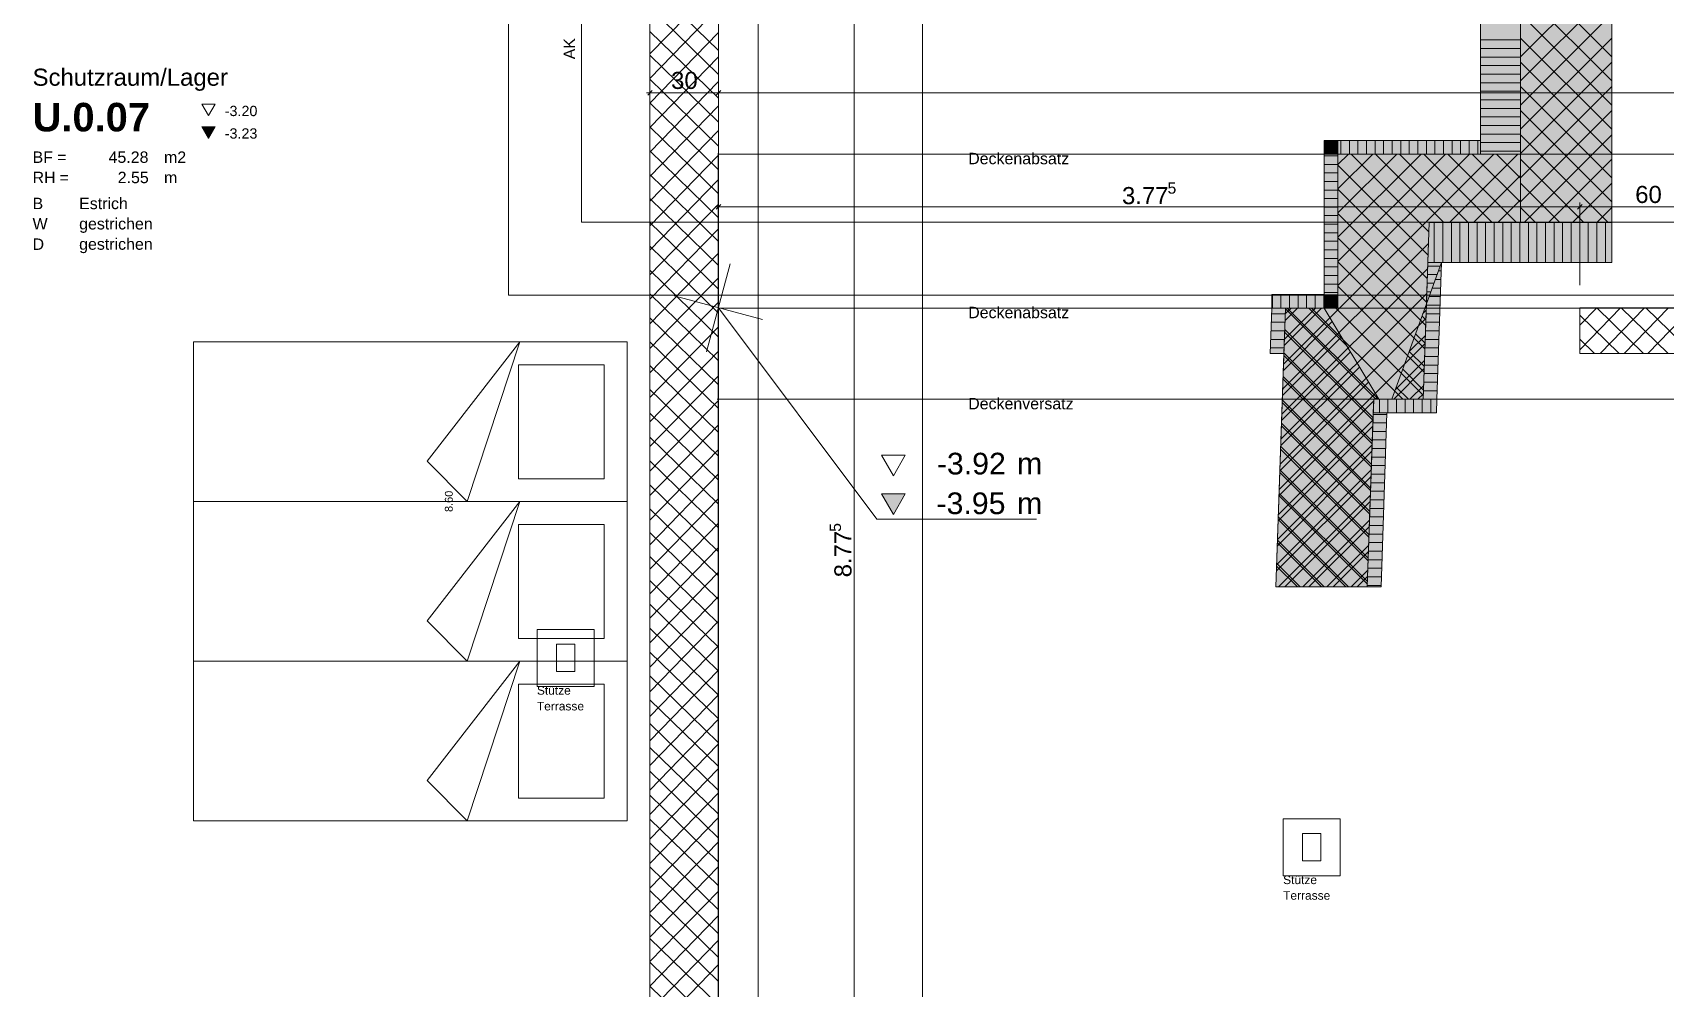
# Model space of a CAD drawing. Extents: x 0 to 1189, y 0 to 841.
# Drawn here: x 106.2 to 249.3, y 321.5 to 405.3 of the extents above; entities that cross this region are included whole.
import ezdxf
from ezdxf.lldxf.tags import DXFTag

# ---------------------------------------------------------------- set-up
doc = ezdxf.new("R2010")
doc.units = 0
doc.layers.get('0').update_dxf_attribs({"lineweight": 35})
for name, color, linetype, lineweight in [('211.5 Stahlbeton Kontur', 7, 'Continuous', 25), ('211.5 Stahlbeton Schraffur', 7, 'Continuous', 25), ('217.0 Schutzraum', 7, 'Continuous', 25), ('225.2 Dämmung Innen', 7, 'Continuous', 25), ('Bemassung', 7, 'Continuous', 25), ('Deckenabsätze', 7, 'Continuous', 25), ('Gebäude Kontur', 7, 'Continuous', 25), ('Hilfskörper', 7, 'Continuous', 25), ('Höhenkoten', 7, 'Continuous', 25), ('Raumstempel', 7, 'Continuous', 25)]:
    doc.layers.add(name, color=color, linetype=linetype, lineweight=lineweight)
doc.styles.get("Standard").update_dxf_attribs({"font": 'arial.ttf'})
tags = doc.linetypes.add('BORDERX2', pattern=[88.9, 25.4, -12.7, 25.4, -12.7, 0, -12.7]).pattern_tags.tags
tags[14:15] = [DXFTag(74, 4), DXFTag(75, 0), DXFTag(340, '0'), DXFTag(46, 1.0), DXFTag(50, 0.0), DXFTag(44, 0.0), DXFTag(45, 0.0)]
tags[12:13] = [DXFTag(74, 4), DXFTag(75, 0), DXFTag(340, '0'), DXFTag(46, 1.0), DXFTag(50, 0.0), DXFTag(44, 0.0), DXFTag(45, 0.0)]
tags[10:11] = [DXFTag(74, 4), DXFTag(75, 0), DXFTag(340, '0'), DXFTag(46, 1.0), DXFTag(50, 0.0), DXFTag(44, 0.0), DXFTag(45, 0.0)]
tags[8:9] = [DXFTag(74, 4), DXFTag(75, 0), DXFTag(340, '0'), DXFTag(46, 1.0), DXFTag(50, 0.0), DXFTag(44, 0.0), DXFTag(45, 0.0)]
tags[6:7] = [DXFTag(74, 4), DXFTag(75, 0), DXFTag(340, '0'), DXFTag(46, 1.0), DXFTag(50, 0.0), DXFTag(44, 0.0), DXFTag(45, 0.0)]
tags[4:5] = [DXFTag(74, 4), DXFTag(75, 0), DXFTag(340, '0'), DXFTag(46, 1.0), DXFTag(50, 0.0), DXFTag(44, 0.0), DXFTag(45, 0.0)]
tags = doc.linetypes.add('DASHED2', pattern=[9.525, 6.35, -3.175]).pattern_tags.tags
tags[6:7] = [DXFTag(74, 4), DXFTag(75, 0), DXFTag(340, '0'), DXFTag(46, 1.0), DXFTag(50, 0.0), DXFTag(44, 0.0), DXFTag(45, 0.0)]
tags[4:5] = [DXFTag(74, 4), DXFTag(75, 0), DXFTag(340, '0'), DXFTag(46, 1.0), DXFTag(50, 0.0), DXFTag(44, 0.0), DXFTag(45, 0.0)]
tags = doc.linetypes.add('Strichlin_lang', pattern=[0.5, 0.3, -0.2]).pattern_tags.tags
tags[6:7] = [DXFTag(74, 4), DXFTag(75, 0), DXFTag(340, '0'), DXFTag(46, 1.0), DXFTag(50, 0.0), DXFTag(44, 0.0), DXFTag(45, 0.0)]
tags[4:5] = [DXFTag(74, 4), DXFTag(75, 0), DXFTag(340, '0'), DXFTag(46, 1.0), DXFTag(50, 0.0), DXFTag(44, 0.0), DXFTag(45, 0.0)]
tags = doc.linetypes.add('Wipeout_Contour', pattern=[1, 0, -1]).pattern_tags.tags
tags[6:7] = [DXFTag(74, 4), DXFTag(75, 0), DXFTag(340, '0'), DXFTag(46, 1.0), DXFTag(50, 0.0), DXFTag(44, 0.0), DXFTag(45, 0.0)]
tags[4:5] = [DXFTag(74, 4), DXFTag(75, 0), DXFTag(340, '0'), DXFTag(46, 1.0), DXFTag(50, 0.0), DXFTag(44, 0.0), DXFTag(45, 0.0)]

# ---------------------------------------------------------------- blocks, each defined once
blk = doc.blocks.new('Referenz-A0SO6TOG06', base_point=(4.4, 96.7))
at = {"layer": '211.5 Stahlbeton Kontur', "color": 0, "lineweight": 18}
for p, q in [((166.33, 381.14), (166.34, 451.14)), ((160.34, 450.14), (160.33, 297)), ((166.33, 297), (166.33, 381.14)), ((253.83, 381.14), (241.83, 381.14)), ((241.83, 381.14), (241.83, 377.14)), ((241.83, 377.14), (253.83, 377.14))]:
    blk.add_line(p, q, dxfattribs=at)
at = {"layer": '211.5 Stahlbeton Schraffur', "color": 0, "lineweight": 13}
for p, q in [((160.33, 403.4), (166.33, 409.56)), ((166.33, 403.72), (160.33, 409.56)), ((166.33, 401.63), (160.33, 407.47)), ((160.33, 401.24), (166.33, 407.41)), ((166.33, 399.54), (160.33, 405.38)), ((160.33, 399.09), (166.33, 405.26)), ((166.33, 397.45), (160.33, 403.28)), ((160.33, 396.94), (166.33, 403.11)), ((166.33, 395.35), (160.33, 401.19)), ((160.33, 394.79), (166.33, 400.96)), ((166.33, 393.26), (160.33, 399.1)), ((160.33, 392.64), (166.33, 398.81)), ((166.33, 391.17), (160.33, 397)), ((160.33, 390.49), (166.33, 396.66)), ((166.33, 389.07), (160.33, 394.91)), ((160.33, 388.34), (166.33, 394.51)), ((166.33, 386.98), (160.33, 392.82)), ((160.33, 386.19), (166.33, 392.35)), ((166.33, 384.89), (160.33, 390.73)), ((160.33, 384.04), (166.33, 390.2)), ((166.33, 382.8), (160.33, 388.63)), ((160.33, 381.89), (166.33, 388.05)), ((166.33, 380.7), (160.33, 386.54)), ((160.33, 379.73), (166.33, 385.9)), ((166.33, 378.61), (160.33, 384.45)), ((160.33, 377.58), (166.33, 383.75)), ((166.33, 376.52), (160.33, 382.36)), ((160.33, 375.43), (166.33, 381.6)), ((241.83, 379.61), (243.32, 381.14)), ((241.83, 377.46), (245.41, 381.14)), ((247.43, 377.14), (243.32, 381.14)), ((243.62, 377.14), (247.51, 381.14)), ((249.58, 377.14), (245.47, 381.14)), ((245.71, 377.14), (249.6, 381.14)), ((251.74, 377.14), (247.62, 381.14)), ((247.8, 377.14), (251.69, 381.14)), ((166.33, 374.42), (160.33, 380.26)), ((160.33, 373.28), (166.33, 379.45)), ((245.28, 377.14), (241.83, 380.49)), ((166.33, 372.33), (160.33, 378.17)), ((243.13, 377.14), (241.83, 378.4)), ((160.33, 371.13), (166.33, 377.3)), ((166.33, 370.24), (160.33, 376.08)), ((160.33, 368.98), (166.33, 375.15)), ((166.33, 368.15), (160.33, 373.98)), ((160.33, 366.83), (166.33, 372.99)), ((166.33, 366.05), (160.33, 371.89)), ((160.33, 364.68), (166.33, 370.84)), ((166.33, 363.96), (160.33, 369.8)), ((160.33, 362.53), (166.33, 368.69)), ((166.33, 361.87), (160.33, 367.71)), ((160.33, 360.37), (166.33, 366.54)), ((166.33, 359.78), (160.33, 365.61)), ((160.33, 358.22), (166.33, 364.39)), ((166.33, 357.68), (160.33, 363.52)), ((160.33, 356.07), (166.33, 362.24)), ((166.33, 355.59), (160.33, 361.43)), ((160.33, 353.92), (166.33, 360.09)), ((166.33, 353.5), (160.33, 359.33)), ((160.33, 351.77), (166.33, 357.94)), ((166.33, 351.4), (160.33, 357.24)), ((160.33, 349.62), (166.33, 355.79)), ((166.33, 349.31), (160.33, 355.15)), ((160.33, 347.47), (166.33, 353.64)), ((166.33, 347.22), (160.33, 353.06)), ((160.33, 345.32), (166.33, 351.48)), ((166.33, 345.13), (160.33, 350.96)), ((160.33, 343.17), (166.33, 349.33)), ((166.33, 343.03), (160.33, 348.87)), ((160.33, 341.01), (166.33, 347.18)), ((166.33, 340.94), (160.33, 346.78)), ((160.33, 338.86), (166.33, 345.03)), ((166.33, 338.85), (160.33, 344.69)), ((160.33, 336.71), (166.33, 342.88)), ((166.33, 336.76), (160.33, 342.59)), ((160.33, 334.56), (166.33, 340.73)), ((166.33, 334.66), (160.33, 340.5)), ((160.33, 332.41), (166.33, 338.58)), ((166.33, 332.57), (160.33, 338.41)), ((160.33, 330.26), (166.33, 336.43)), ((166.33, 330.48), (160.33, 336.31)), ((160.33, 328.11), (166.33, 334.28)), ((166.33, 328.38), (160.33, 334.22)), ((166.33, 326.29), (160.33, 332.13)), ((160.33, 325.96), (166.33, 332.12)), ((166.33, 324.2), (160.33, 330.04)), ((160.33, 323.81), (166.33, 329.97)), ((166.33, 322.11), (160.33, 327.94)), ((160.33, 321.66), (166.33, 327.82)), ((166.33, 320.01), (160.33, 325.85)), ((160.33, 319.5), (166.33, 325.67)), ((166.33, 317.92), (160.33, 323.76)), ((160.33, 317.35), (166.33, 323.52)), ((166.33, 315.83), (160.33, 321.66))]:
    blk.add_line(p, q, dxfattribs=at)
at = {"layer": '217.0 Schutzraum', "color": 0, "lineweight": 13}
for p, q in [((120.33, 364.15), (120.33, 378.15)), ((120.33, 378.15), (158.33, 378.15)), ((140.8, 367.69), (148.93, 378.15)), ((148.93, 378.15), (144.33, 364.15)), ((158.33, 378.15), (158.33, 364.15)), ((148.83, 366.15), (148.83, 376.15)), ((148.83, 376.15), (156.33, 376.15)), ((156.33, 376.15), (156.33, 366.15)), ((144.33, 364.15), (140.8, 367.69)), ((156.33, 366.15), (148.83, 366.15)), ((158.33, 364.15), (120.33, 364.15)), ((120.33, 350.15), (120.33, 364.15)), ((120.33, 364.15), (158.33, 364.15)), ((140.8, 353.69), (148.93, 364.15)), ((148.93, 364.15), (144.33, 350.15)), ((158.33, 364.15), (158.33, 350.15)), ((148.83, 352.15), (148.83, 362.15)), ((148.83, 362.15), (156.33, 362.15)), ((156.33, 362.15), (156.33, 352.15)), ((144.33, 350.15), (140.8, 353.69)), ((156.33, 352.15), (148.83, 352.15)), ((120.33, 336.15), (120.33, 350.15)), ((120.33, 350.15), (158.33, 350.15)), ((158.33, 350.15), (120.33, 350.15)), ((140.8, 339.69), (148.93, 350.15)), ((148.93, 350.15), (144.33, 336.15)), ((158.33, 350.15), (158.33, 336.15)), ((148.83, 338.15), (148.83, 348.15)), ((148.83, 348.15), (156.33, 348.15)), ((156.33, 348.15), (156.33, 338.15)), ((144.33, 336.15), (140.8, 339.69)), ((156.33, 338.15), (148.83, 338.15)), ((158.33, 336.15), (120.33, 336.15))]:
    blk.add_line(p, q, dxfattribs=at)
at = {"layer": '225.2 Dämmung Innen', "color": 0, "lineweight": 13}
for p, q in [((166.34, 297), (166.34, 451.13)), ((169.83, 451.13), (169.83, 297))]:
    blk.add_line(p, q, dxfattribs=at)
at = {"layer": 'Bemassung', "color": 0, "lineweight": 13}
for p, q in [((184.23, 297), (184.23, 451.13)), ((178.23, 297), (178.23, 447.63)), ((160.34, 400), (160.04, 400)), ((160.54, 400.2), (160.14, 399.8)), ((160.34, 400.38), (160.34, 399.63)), ((166.34, 400), (160.34, 400)), ((166.04, 400), (166.34, 400)), ((166.54, 400.2), (166.14, 399.8)), ((166.14, 399.8), (166.54, 400.2)), ((166.34, 399.63), (166.34, 400.38)), ((166.34, 400.38), (166.34, 399.63)), ((166.34, 400), (860.83, 400)), ((166.64, 400), (166.34, 400)), ((166.34, 390), (166.04, 390)), ((166.54, 390.2), (166.14, 389.8)), ((166.34, 390.38), (166.34, 384.5)), ((241.83, 390), (166.34, 390)), ((241.83, 390), (241.53, 390)), ((241.63, 389.8), (242.03, 390.2)), ((242.03, 390.2), (241.63, 389.8)), ((241.83, 390.38), (241.83, 383.14)), ((241.83, 390.38), (241.83, 383.14)), ((242.13, 390), (241.83, 390)), ((253.83, 390), (241.83, 390))]:
    blk.add_line(p, q, dxfattribs=at)
at = {"layer": 'Deckenabsätze', "color": 0, "linetype": 'Wipeout_Contour', "lineweight": 0, "ltscale": 20.415324}
for p, q in [((236.64, 451.14), (236.64, 388.62)), ((244.64, 388.62), (244.64, 451.14)), ((236.64, 388.62), (244.64, 388.62))]:
    blk.add_line(p, q, dxfattribs=at)
at = {"layer": 'Deckenabsätze', "color": 0, "lineweight": 13}
for p, q in [((236.64, 451.14), (236.64, 388.62)), ((244.64, 388.62), (244.64, 451.14)), ((233.14, 447.63), (233.14, 394.62)), ((236.64, 394.62), (236.64, 447.63)), ((236.64, 403.15), (244.64, 411.15)), ((244.64, 403.15), (236.64, 411.15)), ((236.64, 401.03), (244.64, 409.03)), ((244.64, 401.03), (236.64, 409.03)), ((236.64, 398.91), (244.64, 406.91)), ((244.64, 398.91), (236.64, 406.91)), ((233.14, 404.63), (236.64, 404.63)), ((233.14, 403.88), (236.64, 403.88)), ((236.64, 396.79), (244.64, 404.79)), ((244.64, 396.79), (236.64, 404.79)), ((233.14, 403.13), (236.64, 403.13)), ((233.14, 402.38), (236.64, 402.38)), ((236.64, 394.67), (244.64, 402.67)), ((244.64, 394.67), (236.64, 402.67)), ((233.14, 401.63), (236.64, 401.63)), ((233.14, 400.88), (236.64, 400.88)), ((233.14, 400.13), (236.64, 400.13)), ((233.14, 399.38), (236.64, 399.38)), ((236.64, 392.55), (244.64, 400.55)), ((244.64, 392.55), (236.64, 400.55)), ((233.14, 398.63), (236.64, 398.63)), ((233.14, 397.88), (236.64, 397.88)), ((236.64, 390.43), (244.64, 398.43)), ((244.64, 390.43), (236.64, 398.43)), ((233.14, 397.13), (236.64, 397.13)), ((233.14, 396.38), (236.64, 396.38)), ((219.44, 395.82), (219.44, 381.12)), ((220.64, 395.82), (219.44, 395.82)), ((219.44, 395.22), (220.64, 395.22)), ((220.64, 394.62), (220.64, 395.82)), ((220.64, 395.82), (233.14, 395.82)), ((220.64, 381.12), (220.64, 395.82)), ((220.89, 394.62), (220.89, 395.82)), ((221.64, 394.62), (221.64, 395.82)), ((222.39, 394.62), (222.39, 395.82)), ((223.14, 394.62), (223.14, 395.82)), ((223.89, 394.62), (223.89, 395.82)), ((224.64, 394.62), (224.64, 395.82)), ((225.39, 394.62), (225.39, 395.82)), ((226.14, 394.62), (226.14, 395.82)), ((226.89, 394.62), (226.89, 395.82)), ((227.64, 394.62), (227.64, 395.82)), ((228.39, 394.62), (228.39, 395.82)), ((229.14, 394.62), (229.14, 395.82)), ((229.89, 394.62), (229.89, 395.82)), ((230.64, 394.62), (230.64, 395.82)), ((231.39, 394.62), (231.39, 395.82)), ((232.14, 394.62), (232.14, 395.82)), ((232.89, 394.62), (232.89, 395.82)), ((233.14, 395.82), (233.14, 394.62)), ((233.14, 395.63), (236.64, 395.63)), ((244.32, 388.62), (236.64, 396.3)), ((236.96, 388.62), (244.64, 396.3)), ((215.87, 376.2), (234.29, 394.62)), ((219.44, 394.47), (220.64, 394.47)), ((219.44, 393.72), (220.64, 393.72)), ((220.64, 393.7), (221.56, 394.62)), ((220.64, 391.58), (223.68, 394.62)), ((220.64, 389.46), (225.8, 394.62)), ((220.64, 387.34), (227.92, 394.62)), ((220.64, 385.21), (230.05, 394.62)), ((220.64, 383.09), (232.17, 394.62)), ((233.14, 394.62), (220.64, 394.62)), ((220.64, 381.12), (220.64, 394.62)), ((220.64, 394.62), (236.64, 394.62)), ((228.54, 385.76), (220.64, 393.66)), ((228.61, 387.81), (221.79, 394.62)), ((229.92, 388.62), (223.92, 394.62)), ((232.04, 388.62), (226.04, 394.62)), ((234.16, 388.62), (228.16, 394.62)), ((236.28, 388.62), (230.28, 394.62)), ((230.41, 388.62), (236.41, 394.62)), ((236.64, 390.39), (232.4, 394.62)), ((233.14, 394.88), (236.64, 394.88)), ((233.14, 394.62), (236.64, 394.62)), ((236.64, 392.51), (234.52, 394.62)), ((236.64, 394.62), (236.64, 388.62)), ((242.2, 388.62), (236.64, 394.18)), ((239.08, 388.62), (244.64, 394.18)), ((219.44, 392.97), (220.64, 392.97)), ((219.44, 392.22), (220.64, 392.22)), ((232.53, 388.62), (236.64, 392.73)), ((219.44, 391.47), (220.64, 391.47)), ((219.44, 390.72), (220.64, 390.72)), ((228.47, 383.7), (220.64, 391.54)), ((240.08, 388.62), (236.64, 392.06)), ((241.2, 388.62), (244.64, 392.06)), ((219.44, 389.97), (220.64, 389.97)), ((219.44, 389.22), (220.64, 389.22)), ((228.4, 381.65), (220.64, 389.42)), ((234.65, 388.62), (236.64, 390.61)), ((237.96, 388.62), (236.64, 389.94)), ((243.32, 388.62), (244.64, 389.94)), ((219.44, 388.47), (220.64, 388.47)), ((228.64, 388.62), (228.11, 373.12)), ((228.52, 385.12), (228.64, 388.62)), ((236.64, 388.62), (228.64, 388.62)), ((228.64, 388.62), (244.64, 388.62)), ((229.08, 385.12), (229.08, 388.62)), ((229.83, 385.12), (229.83, 388.62)), ((230.58, 385.12), (230.58, 388.62)), ((231.33, 385.12), (231.33, 388.62)), ((232.08, 385.12), (232.08, 388.62)), ((232.83, 385.12), (232.83, 388.62)), ((233.58, 385.12), (233.58, 388.62)), ((234.33, 385.12), (234.33, 388.62)), ((235.08, 385.12), (235.08, 388.62)), ((235.83, 385.12), (235.83, 388.62)), ((236.58, 385.12), (236.58, 388.62)), ((236.64, 388.62), (244.64, 388.62)), ((237.33, 385.12), (237.33, 388.62)), ((238.08, 385.12), (238.08, 388.62)), ((238.83, 385.12), (238.83, 388.62)), ((239.58, 385.12), (239.58, 388.62)), ((240.33, 385.12), (240.33, 388.62)), ((241.08, 385.12), (241.08, 388.62)), ((241.83, 385.12), (241.83, 388.62)), ((242.58, 385.12), (242.58, 388.62)), ((243.33, 385.12), (243.33, 388.62)), ((244.08, 385.12), (244.08, 388.62)), ((244.64, 388.62), (244.64, 385.12)), ((215.79, 374.01), (228.58, 386.79)), ((219.44, 387.72), (220.64, 387.72)), ((219.44, 386.97), (220.64, 386.97)), ((228.33, 379.6), (220.64, 387.29)), ((219.44, 386.22), (220.64, 386.22)), ((219.44, 385.47), (220.64, 385.47)), ((228.26, 377.55), (220.64, 385.17)), ((228.11, 373.12), (228.52, 385.12)), ((244.64, 385.12), (228.52, 385.12)), ((228.52, 385.12), (229.71, 385.12)), ((229.71, 385.12), (229.31, 373.12)), ((215.72, 371.81), (228.5, 384.59)), ((219.44, 384.72), (220.64, 384.72)), ((219.44, 383.97), (220.64, 383.97)), ((228.48, 384.05), (229.33, 384.05)), ((228.51, 384.8), (229.6, 384.8)), ((229.17, 383.62), (229.66, 383.62)), ((229.17, 383.62), (229.66, 383.62)), ((229.44, 384.37), (229.69, 384.37)), ((229.44, 384.37), (229.69, 384.37)), ((214.84, 382.32), (214.84, 381.12)), ((219.44, 382.32), (214.84, 382.32)), ((214.89, 381.12), (214.89, 382.32)), ((215.64, 369.62), (228.43, 382.4)), ((215.64, 381.12), (215.64, 382.32)), ((216.39, 381.12), (216.39, 382.32)), ((217.14, 381.12), (217.14, 382.32)), ((217.89, 381.12), (217.89, 382.32)), ((218.64, 381.12), (218.64, 382.32)), ((219.39, 381.12), (219.39, 382.32)), ((219.44, 383.22), (220.64, 383.22)), ((219.44, 382.47), (220.64, 382.47)), ((219.44, 381.12), (219.44, 382.32)), ((228.19, 375.5), (220.64, 383.05)), ((228.43, 382.55), (228.78, 382.55)), ((228.46, 383.3), (229.05, 383.3)), ((228.63, 382.12), (229.61, 382.12)), ((228.63, 382.12), (229.61, 382.12)), ((228.9, 382.87), (229.64, 382.87)), ((228.9, 382.87), (229.64, 382.87)), ((214.7, 377.12), (214.84, 381.12)), ((214.84, 381.12), (219.44, 381.12)), ((214.84, 381.12), (216.04, 381.12)), ((215.2, 356.67), (216.04, 381.12)), ((216.04, 381.12), (215.9, 377.12)), ((215.93, 377.84), (219.2, 381.12)), ((215.94, 378.4), (218.67, 381.12)), ((216, 380.04), (217.08, 381.12)), ((216.02, 380.6), (216.55, 381.12)), ((223.97, 373.12), (216.03, 381.06)), ((216.04, 381.12), (220.64, 381.12)), ((224.2, 373.12), (216.2, 381.12)), ((221.43, 377.78), (218.09, 381.12)), ((226.32, 373.12), (218.32, 381.12)), ((219.44, 381.72), (220.64, 381.72)), ((219.44, 381.12), (220.64, 381.12)), ((228.12, 373.45), (220.44, 381.12)), ((228.09, 380.63), (228.38, 380.92)), ((228.39, 381.37), (229.59, 381.37)), ((228.39, 381.37), (229.59, 381.37)), ((228.41, 381.8), (228.51, 381.8)), ((214.79, 379.87), (215.99, 379.87)), ((214.82, 380.62), (216.02, 380.62)), ((215.57, 367.42), (228.35, 380.2)), ((215.85, 375.65), (220.14, 379.94)), ((223.71, 371.49), (215.97, 379.23)), ((228.35, 380.08), (228.01, 380.42)), ((228.34, 379.87), (229.54, 379.87)), ((228.34, 379.87), (229.54, 379.87)), ((228.37, 380.62), (229.56, 380.62)), ((228.37, 380.62), (229.56, 380.62)), ((214.74, 378.37), (215.94, 378.37)), ((214.77, 379.12), (215.97, 379.12)), ((215.49, 365.22), (228.28, 378)), ((215.78, 373.45), (220.94, 378.61)), ((223.71, 371.26), (215.96, 379)), ((226.88, 377.3), (228.3, 378.72)), ((228.28, 378.03), (227.44, 378.86)), ((228.29, 378.37), (229.49, 378.37)), ((228.29, 378.37), (229.49, 378.37)), ((228.31, 379.12), (229.51, 379.12)), ((228.31, 379.12), (229.51, 379.12)), ((215.9, 377.12), (214.7, 377.12)), ((214.72, 377.62), (215.92, 377.62)), ((215.7, 371.25), (221.73, 377.28)), ((223.64, 369.21), (215.89, 376.95)), ((223.64, 369.44), (215.9, 377.18)), ((225.67, 373.97), (228.23, 376.53)), ((228.21, 375.98), (226.88, 377.3)), ((228.24, 376.87), (229.44, 376.87)), ((228.24, 376.87), (229.44, 376.87)), ((228.26, 377.62), (229.46, 377.62)), ((228.26, 377.62), (229.46, 377.62)), ((215.63, 369.06), (222.52, 375.95)), ((223.57, 367.39), (215.83, 375.13)), ((225.52, 373.12), (228.2, 375.81)), ((228.14, 373.92), (226.31, 375.75)), ((228.19, 375.37), (229.39, 375.37)), ((228.19, 375.37), (229.39, 375.37)), ((228.21, 376.12), (229.41, 376.12)), ((228.21, 376.12), (229.41, 376.12)), ((215.55, 366.86), (223.31, 374.63)), ((223.57, 367.16), (215.82, 374.9)), ((226.82, 373.12), (225.75, 374.19)), ((226.94, 373.12), (228.15, 374.33)), ((227.64, 373.12), (228.13, 373.61)), ((228.13, 373.87), (229.34, 373.87)), ((228.13, 373.87), (229.34, 373.87)), ((228.16, 374.62), (229.36, 374.62)), ((228.16, 374.62), (229.36, 374.62)), ((215.48, 364.67), (223.76, 372.95)), ((223.5, 365.11), (215.75, 372.85)), ((223.5, 365.34), (215.76, 373.08)), ((223.77, 373.12), (223.21, 356.67)), ((223.73, 371.92), (223.77, 373.12)), ((228.11, 373.12), (223.77, 373.12)), ((223.77, 373.12), (229.31, 373.12)), ((223.93, 373.12), (224.11, 373.3)), ((224.27, 371.92), (224.27, 373.12)), ((225.02, 371.92), (225.02, 373.12)), ((225.77, 371.92), (225.77, 373.12)), ((226.52, 371.92), (226.52, 373.12)), ((227.27, 371.92), (227.27, 373.12)), ((228.02, 371.92), (228.02, 373.12)), ((229.31, 373.12), (228.11, 373.12)), ((228.77, 371.92), (228.77, 373.12)), ((229.31, 373.12), (229.27, 371.92)), ((215.4, 362.47), (223.69, 370.76)), ((215.42, 363.03), (223.71, 371.31)), ((223.43, 363.06), (215.68, 370.8)), ((223.43, 363.29), (215.69, 371.03)), ((223.21, 356.67), (223.73, 371.92)), ((223.7, 371.05), (224.9, 371.05)), ((223.72, 371.8), (224.92, 371.8)), ((229.27, 371.92), (223.73, 371.92)), ((223.73, 371.92), (224.93, 371.92)), ((224.93, 371.92), (224.41, 356.67)), ((223.65, 369.55), (224.85, 369.55)), ((223.67, 370.3), (224.87, 370.3)), ((215.33, 360.27), (223.61, 368.56)), ((215.34, 360.83), (223.63, 369.12)), ((223.36, 361.01), (215.61, 368.75)), ((223.36, 361.23), (215.62, 368.97)), ((223.6, 368.05), (224.8, 368.05)), ((223.62, 368.8), (224.82, 368.8)), ((215.25, 358.08), (223.54, 366.36)), ((215.27, 358.63), (223.56, 366.92)), ((223.29, 358.96), (215.54, 366.7)), ((223.29, 359.18), (215.55, 366.92)), ((223.54, 366.55), (224.75, 366.55)), ((223.57, 367.3), (224.77, 367.3)), ((223.49, 365.05), (224.69, 365.05)), ((223.52, 365.8), (224.72, 365.8)), ((215.43, 356.67), (223.48, 364.72)), ((223.22, 356.9), (215.47, 364.65)), ((223.22, 357.13), (215.48, 364.87)), ((215.97, 356.67), (223.46, 364.17)), ((223.44, 363.55), (224.64, 363.55)), ((223.47, 364.3), (224.67, 364.3)), ((221.33, 356.67), (215.4, 362.59)), ((221.56, 356.67), (215.41, 362.82)), ((217.55, 356.67), (223.41, 362.53)), ((223.39, 362.05), (224.59, 362.05)), ((223.42, 362.8), (224.62, 362.8)), ((219.44, 356.67), (215.34, 360.77)), ((218.09, 356.67), (223.39, 361.97)), ((223.37, 361.3), (224.57, 361.3)), ((219.2, 356.67), (215.33, 360.54)), ((219.67, 356.67), (223.33, 360.33)), ((220.21, 356.67), (223.31, 359.78)), ((223.31, 359.8), (224.51, 359.8)), ((223.34, 360.55), (224.54, 360.55)), ((217.08, 356.67), (215.26, 358.49)), ((217.32, 356.67), (215.27, 358.72)), ((221.79, 356.67), (223.26, 358.14)), ((223.26, 358.3), (224.46, 358.3)), ((223.29, 359.05), (224.49, 359.05)), ((223.21, 356.67), (215.2, 356.67)), ((222.33, 356.67), (223.24, 357.58)), ((223.21, 356.8), (224.41, 356.8)), ((224.41, 356.67), (223.21, 356.67)), ((223.24, 357.55), (224.44, 357.55))]:
    blk.add_line(p, q, dxfattribs=at)
at = {"layer": 'Deckenabsätze', "color": 0, "linetype": 'Wipeout_Contour', "lineweight": 0, "ltscale": 20.345952}
for p, q in [((233.14, 447.63), (233.14, 394.62)), ((236.64, 394.62), (236.64, 447.63)), ((233.14, 394.62), (236.64, 394.62))]:
    blk.add_line(p, q, dxfattribs=at)
at = {"layer": 'Deckenabsätze', "color": 0, "linetype": 'Wipeout_Contour', "lineweight": 0, "ltscale": 29.165354}
for p, q in [((220.64, 395.82), (219.44, 395.82)), ((219.44, 395.82), (219.44, 382.32)), ((220.64, 394.62), (220.64, 395.82)), ((220.64, 381.12), (220.64, 394.62)), ((219.44, 382.32), (219.44, 381.12)), ((219.44, 381.12), (220.64, 381.12))]:
    blk.add_line(p, q, dxfattribs=at)
at = {"layer": 'Deckenabsätze', "color": 0, "linetype": 'Wipeout_Contour', "lineweight": 0, "ltscale": 19.690993}
for p, q in [((233.14, 395.82), (220.64, 395.82)), ((220.64, 395.82), (220.64, 394.62)), ((233.14, 394.62), (233.14, 395.82)), ((220.64, 394.62), (233.14, 394.62))]:
    blk.add_line(p, q, dxfattribs=at)
at = {"layer": 'Deckenabsätze', "color": 0, "linetype": 'Wipeout_Contour', "lineweight": 0, "ltscale": 48.451216}
for p, q in [((236.64, 394.62), (220.64, 394.62)), ((220.64, 394.62), (220.64, 381.12)), ((236.64, 388.62), (236.64, 394.62)), ((228.11, 373.12), (228.64, 388.62)), ((228.64, 388.62), (236.64, 388.62)), ((216.04, 381.12), (215.2, 356.67)), ((220.64, 381.12), (216.04, 381.12)), ((223.21, 356.67), (223.77, 373.12)), ((223.77, 373.12), (228.11, 373.12)), ((215.2, 356.67), (223.21, 356.67))]:
    blk.add_line(p, q, dxfattribs=at)
at = {"layer": 'Deckenabsätze', "color": 0, "linetype": 'Wipeout_Contour', "lineweight": 0, "ltscale": 19.685572}
for p, q in [((228.64, 388.62), (228.52, 385.12)), ((244.64, 388.62), (228.64, 388.62)), ((244.64, 385.12), (244.64, 388.62)), ((228.52, 385.12), (244.64, 385.12))]:
    blk.add_line(p, q, dxfattribs=at)
at = {"layer": 'Deckenabsätze', "color": 0, "linetype": 'Wipeout_Contour', "lineweight": 0, "ltscale": 19.361234}
for p, q in [((229.71, 385.12), (228.39, 381.48)), ((229.71, 385.12), (228.39, 381.48)), ((229.31, 373.12), (229.71, 385.12)), ((229.31, 373.12), (229.71, 385.12)), ((228.39, 381.48), (228.11, 373.12)), ((228.39, 381.48), (228.11, 373.12)), ((228.11, 373.12), (229.31, 373.12)), ((228.11, 373.12), (229.31, 373.12))]:
    blk.add_line(p, q, dxfattribs=at)
at = {"layer": 'Deckenabsätze', "color": 0, "linetype": 'Wipeout_Contour', "lineweight": 0, "ltscale": 14.707806}
for p, q in [((228.39, 381.48), (229.71, 385.12)), ((228.52, 385.12), (228.39, 381.48)), ((229.71, 385.12), (228.52, 385.12))]:
    blk.add_line(p, q, dxfattribs=at)
at = {"layer": 'Deckenabsätze', "color": 0, "linetype": 'Wipeout_Contour', "lineweight": 0, "ltscale": 19.259223}
for p, q in [((214.84, 382.32), (214.84, 381.12)), ((219.44, 382.32), (214.84, 382.32)), ((219.44, 381.12), (219.44, 382.32)), ((214.84, 381.12), (219.44, 381.12))]:
    blk.add_line(p, q, dxfattribs=at)
at = {"layer": 'Deckenabsätze', "color": 0, "linetype": 'Wipeout_Contour', "lineweight": 0, "ltscale": 19.177864}
for p, q in [((214.84, 381.12), (214.7, 377.12)), ((216.04, 381.12), (214.84, 381.12)), ((215.9, 377.12), (216.04, 381.12)), ((214.7, 377.12), (215.9, 377.12))]:
    blk.add_line(p, q, dxfattribs=at)
at = {"layer": 'Deckenabsätze', "color": 0, "linetype": 'Wipeout_Contour', "lineweight": 0, "ltscale": 38.24937}
for p, q in [((216.04, 381.12), (215.9, 377.12)), ((219.44, 381.12), (216.04, 381.12)), ((224.21, 373.12), (219.44, 381.12)), ((215.9, 377.12), (215.2, 356.67)), ((223.73, 371.92), (223.77, 373.12)), ((223.77, 373.12), (224.21, 373.12)), ((223.21, 356.67), (223.73, 371.92)), ((215.2, 356.67), (223.21, 356.67))]:
    blk.add_line(p, q, dxfattribs=at)
at = {"layer": 'Deckenabsätze', "color": 0, "linetype": 'Wipeout_Contour', "lineweight": 0, "ltscale": 14.400995}
for p, q in [((228.39, 381.48), (225.36, 373.12)), ((228.11, 373.12), (228.39, 381.48)), ((225.36, 373.12), (228.11, 373.12))]:
    blk.add_line(p, q, dxfattribs=at)
at = {"layer": 'Deckenabsätze', "color": 0, "linetype": 'Wipeout_Contour', "lineweight": 0, "ltscale": 19.232623}
for p, q in [((223.77, 373.12), (223.73, 371.92)), ((229.31, 373.12), (223.77, 373.12)), ((229.27, 371.92), (229.31, 373.12)), ((223.73, 371.92), (229.27, 371.92))]:
    blk.add_line(p, q, dxfattribs=at)
at = {"layer": 'Deckenabsätze', "color": 0, "linetype": 'Wipeout_Contour', "lineweight": 0, "ltscale": 19.028823}
for p, q in [((223.73, 371.92), (223.21, 356.67)), ((224.93, 371.92), (223.73, 371.92)), ((224.41, 356.67), (224.93, 371.92)), ((223.21, 356.67), (224.41, 356.67))]:
    blk.add_line(p, q, dxfattribs=at)
at = {"layer": 'Deckenabsätze', "color": 0, "lineweight": 13}
for points in [[(236.64, 388.62), (244.64, 388.62), (236.64, 451.14)], [(244.64, 388.62), (244.64, 451.14), (236.64, 451.14)], [(220.64, 381.12), (220.64, 381.12), (220.64, 394.62)], [(220.64, 356.67), (223.21, 356.67), (220.64, 394.62)], [(223.21, 356.67), (223.21, 394.62), (220.64, 394.62)], [(223.21, 394.62), (220.64, 394.62), (220.64, 394.62)], [(223.77, 373.12), (223.21, 373.12), (223.21, 394.62)], [(223.77, 373.12), (223.77, 394.62), (223.21, 394.62)], [(223.77, 394.62), (223.21, 394.62), (223.21, 394.62)], [(228.11, 373.12), (223.77, 373.12), (223.77, 394.62)], [(228.11, 373.12), (228.11, 394.62), (223.77, 394.62)], [(228.11, 394.62), (223.77, 394.62), (223.77, 394.62)], [(228.64, 388.62), (228.11, 388.62), (228.11, 394.62)], [(228.64, 388.62), (228.64, 394.62), (228.11, 394.62)], [(228.64, 394.62), (228.11, 394.62), (228.11, 394.62)], [(236.64, 388.62), (228.64, 388.62), (228.64, 394.62)], [(236.64, 388.62), (236.64, 394.62), (228.64, 394.62)], [(236.64, 394.62), (228.64, 394.62), (228.64, 394.62)], [(228.11, 373.12), (228.64, 388.62), (228.11, 388.62)], [(228.64, 388.62), (236.64, 388.62), (228.64, 388.62)], [(215.2, 356.67), (216.04, 356.67), (216.04, 381.12)], [(216.04, 356.67), (220.64, 356.67), (216.04, 381.12)], [(220.64, 356.67), (220.64, 381.12), (216.04, 381.12)], [(220.64, 381.12), (216.04, 381.12), (220.64, 381.12)], [(220.64, 356.67), (220.64, 381.12), (220.64, 381.12)], [(223.21, 356.67), (223.77, 373.12), (223.21, 373.12)], [(223.77, 373.12), (228.11, 373.12), (223.77, 373.12)]]:
    blk.add_solid(points, dxfattribs=at)
at = {"layer": 'Deckenabsätze', "color": 7, "linetype": 'Wipeout_Contour', "lineweight": 0, "ltscale": 20.415324, "true_color": 0xffffff}
for points in [[(236.64, 388.62), (244.64, 388.62), (236.64, 451.14)], [(244.64, 388.62), (236.64, 451.14), (244.64, 451.14)]]:
    blk.add_solid(points, dxfattribs=at)
at = {"layer": 'Deckenabsätze', "color": 7, "linetype": 'Wipeout_Contour', "lineweight": 0, "ltscale": 20.345952, "true_color": 0xffffff}
for points in [[(233.14, 394.62), (236.64, 394.62), (233.14, 447.63)], [(236.64, 394.62), (233.14, 447.63), (236.64, 447.63)]]:
    blk.add_solid(points, dxfattribs=at)
at = {"layer": 'Deckenabsätze', "color": 7, "linetype": 'Wipeout_Contour', "lineweight": 0, "ltscale": 29.165354, "true_color": 0xffffff}
for points in [[(219.44, 394.62), (220.64, 394.62), (219.44, 395.82)], [(220.64, 394.62), (219.44, 395.82), (220.64, 395.82)], [(219.44, 382.32), (220.64, 382.32), (219.44, 394.62)], [(220.64, 382.32), (219.44, 394.62), (220.64, 394.62)], [(219.44, 381.12), (220.64, 381.12), (219.44, 382.32)], [(220.64, 381.12), (219.44, 382.32), (220.64, 382.32)]]:
    blk.add_solid(points, dxfattribs=at)
at = {"layer": 'Deckenabsätze', "color": 7, "linetype": 'Wipeout_Contour', "lineweight": 0, "ltscale": 19.690993, "true_color": 0xffffff}
for points in [[(220.64, 394.62), (233.14, 394.62), (220.64, 395.82)], [(233.14, 394.62), (220.64, 395.82), (233.14, 395.82)]]:
    blk.add_solid(points, dxfattribs=at)
at = {"layer": 'Deckenabsätze', "color": 7, "linetype": 'Wipeout_Contour', "lineweight": 0, "ltscale": 48.451216, "true_color": 0xffffff}
for points in [[(220.64, 388.62), (236.64, 388.62), (220.64, 394.62)], [(236.64, 388.62), (220.64, 394.62), (236.64, 394.62)], [(220.64, 394.62), (236.64, 394.62), (220.64, 394.62)], [(220.64, 381.12), (228.38, 381.12), (220.64, 388.62)], [(228.38, 381.12), (220.64, 388.62), (228.64, 388.62)], [(220.64, 388.62), (228.64, 388.62), (220.64, 388.62)], [(228.64, 388.62), (220.64, 388.62), (236.64, 388.62)], [(215.76, 373.12), (228.11, 373.12), (216.04, 381.12)], [(228.11, 373.12), (216.04, 381.12), (228.38, 381.12)], [(216.04, 381.12), (228.38, 381.12), (220.64, 381.12)], [(228.38, 381.12), (220.64, 381.12), (228.38, 381.12)], [(215.2, 356.67), (223.21, 356.67), (215.76, 373.12)], [(223.21, 356.67), (215.76, 373.12), (223.77, 373.12)], [(215.76, 373.12), (223.77, 373.12), (215.76, 373.12)], [(223.77, 373.12), (215.76, 373.12), (228.11, 373.12)]]:
    blk.add_solid(points, dxfattribs=at)
at = {"layer": 'Deckenabsätze', "color": 7, "linetype": 'Wipeout_Contour', "lineweight": 0, "ltscale": 19.685572, "true_color": 0xffffff}
for points in [[(244.64, 385.12), (228.52, 385.12), (244.64, 388.62)], [(228.52, 385.12), (244.64, 388.62), (228.64, 388.62)], [(244.64, 388.62), (228.64, 388.62), (244.64, 388.62)], [(228.52, 385.12), (244.64, 385.12), (228.52, 385.12)]]:
    blk.add_solid(points, dxfattribs=at)
at = {"layer": 'Deckenabsätze', "color": 7, "linetype": 'Wipeout_Contour', "lineweight": 0, "ltscale": 19.361234, "true_color": 0xffffff}
for points in [[(229.59, 381.48), (228.39, 381.48), (229.71, 385.12)], [(229.59, 381.48), (228.39, 381.48), (229.71, 385.12)], [(229.31, 373.12), (228.11, 373.12), (229.59, 381.48)], [(228.11, 373.12), (229.59, 381.48), (228.39, 381.48)], [(229.31, 373.12), (228.11, 373.12), (229.59, 381.48)], [(228.11, 373.12), (229.59, 381.48), (228.39, 381.48)], [(228.11, 373.12), (229.31, 373.12), (228.11, 373.12)], [(228.11, 373.12), (229.31, 373.12), (228.11, 373.12)]]:
    blk.add_solid(points, dxfattribs=at)
at = {"layer": 'Deckenabsätze', "color": 7, "linetype": 'Wipeout_Contour', "lineweight": 0, "ltscale": 14.707806, "true_color": 0xffffff}
for points in [[(228.39, 381.48), (229.71, 385.12), (228.52, 385.12)], [(229.71, 385.12), (228.52, 385.12), (229.71, 385.12)]]:
    blk.add_solid(points, dxfattribs=at)
at = {"layer": 'Deckenabsätze', "color": 7, "linetype": 'Wipeout_Contour', "lineweight": 0, "ltscale": 19.259223, "true_color": 0xffffff}
for points in [[(214.84, 381.12), (219.44, 381.12), (214.84, 382.32)], [(219.44, 381.12), (214.84, 382.32), (219.44, 382.32)]]:
    blk.add_solid(points, dxfattribs=at)
at = {"layer": 'Deckenabsätze', "color": 7, "linetype": 'Wipeout_Contour', "lineweight": 0, "ltscale": 19.177864, "true_color": 0xffffff}
for points in [[(215.9, 377.12), (214.7, 377.12), (216.04, 381.12)], [(214.7, 377.12), (216.04, 381.12), (214.84, 381.12)], [(216.04, 381.12), (214.84, 381.12), (216.04, 381.12)], [(215.9, 377.12), (215.9, 377.12), (214.7, 377.12)]]:
    blk.add_solid(points, dxfattribs=at)
at = {"layer": 'Deckenabsätze', "color": 7, "linetype": 'Wipeout_Contour', "lineweight": 0, "ltscale": 38.24937, "true_color": 0xffffff}
for points in [[(215.9, 377.12), (221.82, 377.12), (216.04, 381.12)], [(221.82, 377.12), (216.04, 381.12), (219.44, 381.12)], [(216.04, 381.12), (219.44, 381.12), (219.44, 381.12)], [(215.76, 373.12), (224.21, 373.12), (215.9, 377.12)], [(224.21, 373.12), (215.9, 377.12), (221.82, 377.12)], [(215.72, 371.92), (223.73, 371.92), (215.76, 373.12)], [(223.73, 371.92), (215.76, 373.12), (223.77, 373.12)], [(215.76, 373.12), (223.77, 373.12), (215.76, 373.12)], [(223.77, 373.12), (215.76, 373.12), (224.21, 373.12)], [(215.2, 356.67), (223.21, 356.67), (215.72, 371.92)], [(223.21, 356.67), (215.72, 371.92), (223.73, 371.92)]]:
    blk.add_solid(points, dxfattribs=at)
at = {"layer": 'Deckenabsätze', "color": 7, "linetype": 'Wipeout_Contour', "lineweight": 0, "ltscale": 14.400995, "true_color": 0xffffff}
for points in [[(228.11, 373.12), (225.36, 373.12), (228.39, 381.48)], [(225.36, 373.12), (228.11, 373.12), (225.36, 373.12)]]:
    blk.add_solid(points, dxfattribs=at)
at = {"layer": 'Deckenabsätze', "color": 7, "linetype": 'Wipeout_Contour', "lineweight": 0, "ltscale": 19.232623, "true_color": 0xffffff}
for points in [[(223.73, 371.92), (229.27, 371.92), (223.77, 373.12)], [(229.27, 371.92), (223.77, 373.12), (229.31, 373.12)], [(223.77, 373.12), (229.31, 373.12), (229.31, 373.12)]]:
    blk.add_solid(points, dxfattribs=at)
at = {"layer": 'Deckenabsätze', "color": 7, "linetype": 'Wipeout_Contour', "lineweight": 0, "ltscale": 19.028823, "true_color": 0xffffff}
for points in [[(224.41, 356.67), (223.21, 356.67), (224.93, 371.92)], [(223.21, 356.67), (224.93, 371.92), (223.73, 371.92)], [(224.93, 371.92), (223.73, 371.92), (223.73, 371.92)], [(224.41, 356.67), (224.41, 356.67), (223.21, 356.67)]]:
    blk.add_solid(points, dxfattribs=at)
at = {"layer": 'Gebäude Kontur', "color": 0, "linetype": 'Strichlin_lang', "lineweight": 13, "ltscale": 0.13}
for p, q in [((154.34, 388.64), (154.34, 545.74)), ((147.94, 382.24), (147.94, 539.34)), ((296.35, 388.64), (154.34, 388.64)), ((289.94, 382.24), (147.94, 382.24))]:
    blk.add_line(p, q, dxfattribs=at)
at = {"layer": 'Gebäude Kontur', "color": 0, "linetype": 'DASHED2', "lineweight": 13, "ltscale": 0.13}
for p, q in [((150.44, 352.94), (155.44, 352.94)), ((150.44, 347.94), (150.44, 352.94)), ((155.44, 352.94), (155.44, 347.94)), ((152.14, 351.64), (153.74, 351.64)), ((152.14, 349.24), (152.14, 351.64)), ((153.74, 351.64), (153.74, 349.24)), ((153.74, 349.24), (152.14, 349.24)), ((155.44, 347.94), (150.44, 347.94)), ((215.84, 336.34), (220.84, 336.34)), ((215.84, 331.34), (215.84, 336.34)), ((220.84, 336.34), (220.84, 331.34)), ((217.54, 335.04), (219.14, 335.04)), ((217.54, 332.64), (217.54, 335.04)), ((219.14, 335.04), (219.14, 332.64)), ((219.14, 332.64), (217.54, 332.64)), ((220.84, 331.34), (215.84, 331.34))]:
    blk.add_line(p, q, dxfattribs=at)
at = {"layer": 'Hilfskörper', "color": 0, "linetype": 'DASHED2', "lineweight": 13, "ltscale": 0.13}
for p, q in [((619.83, 394.62), (166.33, 394.62)), ((619.83, 381.12), (166.33, 381.12))]:
    blk.add_line(p, q, dxfattribs=at)
at = {"layer": 'Hilfskörper', "color": 0, "linetype": 'BORDERX2', "lineweight": 13, "ltscale": 0.13}
blk.add_line((296.35, 373.13), (166.23, 373.13), dxfattribs=at)
at = {"layer": 'Höhenkoten', "color": 0, "lineweight": 13}
for p, q in [((167.37, 385.01), (165.3, 377.28)), ((162.47, 382.18), (170.2, 380.11)), ((166.34, 381.14), (180.23, 362.6)), ((180.63, 368.22), (181.67, 366.42)), ((182.71, 368.22), (180.63, 368.22)), ((181.67, 366.42), (182.71, 368.22)), ((180.63, 364.82), (181.67, 363.02)), ((182.71, 364.82), (180.63, 364.82)), ((181.67, 363.02), (182.71, 364.82)), ((180.23, 362.6), (194.23, 362.6))]:
    blk.add_line(p, q, dxfattribs=at)
for points in [[(181.67, 363.02), (181.67, 364.82), (180.63, 364.82)], [(181.67, 363.02), (182.71, 364.82), (181.67, 364.82)]]:
    blk.add_solid(points, dxfattribs=at)
at = {"layer": 'Raumstempel', "color": 0, "lineweight": 13}
for p, q in [((121.07, 399), (121.65, 397.99)), ((122.23, 399), (121.07, 399)), ((121.65, 397.99), (122.23, 399)), ((121.07, 397), (121.65, 395.99)), ((122.23, 397), (121.07, 397)), ((121.65, 395.99), (122.23, 397))]:
    blk.add_line(p, q, dxfattribs=at)
for points in [[(121.65, 395.99), (121.65, 397), (121.07, 397)], [(121.65, 395.99), (122.23, 397), (121.65, 397)]]:
    blk.add_solid(points, dxfattribs=at)
at = {"layer": '217.0 Schutzraum', "color": 0, "lineweight": 13, "insert": (142.36, 363.24), "char_height": 0.686, "attachment_point": 1, "rotation": 89.7375}
blk.add_mtext('{\\fArial;8.60}', dxfattribs=at)
at = {"layer": 'Bemassung', "color": 0, "linetype": 'Continuous', "lineweight": 13, "ltscale": 0.13, "attachment_point": 1}
for s, insert, char_height in [('{\\fArial;30}', (162.19, 401.83), 1.5), ('{\\fArial;5}', (205.7, 392.14), 0.99), ('{\\fArial;3.77}', (201.71, 391.73), 1.5), ('{\\fArial;60}', (246.69, 391.83), 1.5)]:
    blk.add_mtext(s, dxfattribs=dict(at, insert=insert, char_height=char_height))
at = {"layer": 'Bemassung', "color": 0, "linetype": 'Continuous', "lineweight": 13, "ltscale": 0.13, "attachment_point": 1, "rotation": 90}
for s, insert, char_height in [('{\\fArial;5}', (176.09, 361.5), 0.99), ('{\\fArial;8.77}', (176.5, 357.51), 1.5)]:
    blk.add_mtext(s, dxfattribs=dict(at, insert=insert, char_height=char_height))
at = {"layer": 'Gebäude Kontur', "color": 0, "lineweight": 13, "insert": (152.78, 402.93), "char_height": 1, "attachment_point": 1, "rotation": 90}
blk.add_mtext('{\\fArial;AK}', dxfattribs=at)
at = {"layer": 'Gebäude Kontur', "color": 0, "lineweight": 13, "char_height": 0.75, "attachment_point": 1}
for s, insert in [('{\\fArial;Stütze}', (150.43, 347.97)), ('{\\fArial;Terrasse}', (150.43, 346.59)), ('{\\fArial;Stütze}', (215.83, 331.36)), ('{\\fArial;Terrasse}', (215.83, 329.99))]:
    blk.add_mtext(s, dxfattribs=dict(at, insert=insert))
at = {"layer": 'Hilfskörper', "color": 0, "lineweight": 13, "char_height": 1, "attachment_point": 1}
for s, insert in [('{\\fArial;Deckenabsatz}', (188.23, 394.73)), ('{\\fArial;Deckenabsatz}', (188.23, 381.23)), ('{\\fArial;Deckenversatz}', (188.23, 373.24))]:
    blk.add_mtext(s, dxfattribs=dict(at, insert=insert))
at = {"layer": 'Höhenkoten', "color": 0, "lineweight": 13, "char_height": 1.9, "attachment_point": 1}
for s, insert in [('{\\fArial;-3.92}', (185.48, 368.43)), ('{\\fArial;m}', (192.51, 368.44)), ('{\\fArial;-3.95}', (185.45, 364.95)), ('{\\fArial;m}', (192.51, 364.95))]:
    blk.add_mtext(s, dxfattribs=dict(at, insert=insert))
at = {"layer": 'Raumstempel', "color": 0, "lineweight": 13, "attachment_point": 1}
for s, insert, char_height in [('{\\fArial;Schutzraum/Lager}', (106.23, 402.11), 1.5), ('{\\fArial|b1|i0;U.0.07}', (106.23, 399.11), 2.5), ('{\\fArial;-3.20}', (123.07, 398.85), 0.9), ('{\\fArial;-3.23}', (123.07, 396.88), 0.9), ('{\\fArial;BF}', (106.23, 394.85), 1), ('{\\fArial;=}', (108.38, 394.85), 1), ('{\\fArial;45.28}', (112.89, 394.85), 1), ('{\\fArial;m2}', (117.75, 394.85), 1), ('{\\fArial;RH}', (106.23, 393.07), 1), ('{\\fArial;=}', (108.6, 393.07), 1), ('{\\fArial;2.55}', (113.69, 393.07), 1), ('{\\fArial;m}', (117.75, 393.07), 1), ('{\\fArial;B}', (106.23, 390.79), 1), ('{\\fArial;Estrich}', (110.31, 390.79), 1), ('{\\fArial;W}', (106.23, 389.01), 1), ('{\\fArial;gestrichen}', (110.31, 389.01), 1), ('{\\fArial;D}', (106.23, 387.22), 1), ('{\\fArial;gestrichen}', (110.31, 387.23), 1)]:
    blk.add_mtext(s, dxfattribs=dict(at, insert=insert, char_height=char_height))

msp = doc.modelspace()

# ---------------------------------------------------------------- block references
at = {"color": 8, "lineweight": 25, "ltscale": 0.25, "true_color": 0x808080}
msp.add_blockref('Referenz-A0SO6TOG06', (4.4, 96.7), dxfattribs=at)

doc.saveas('drawing.dxf')
